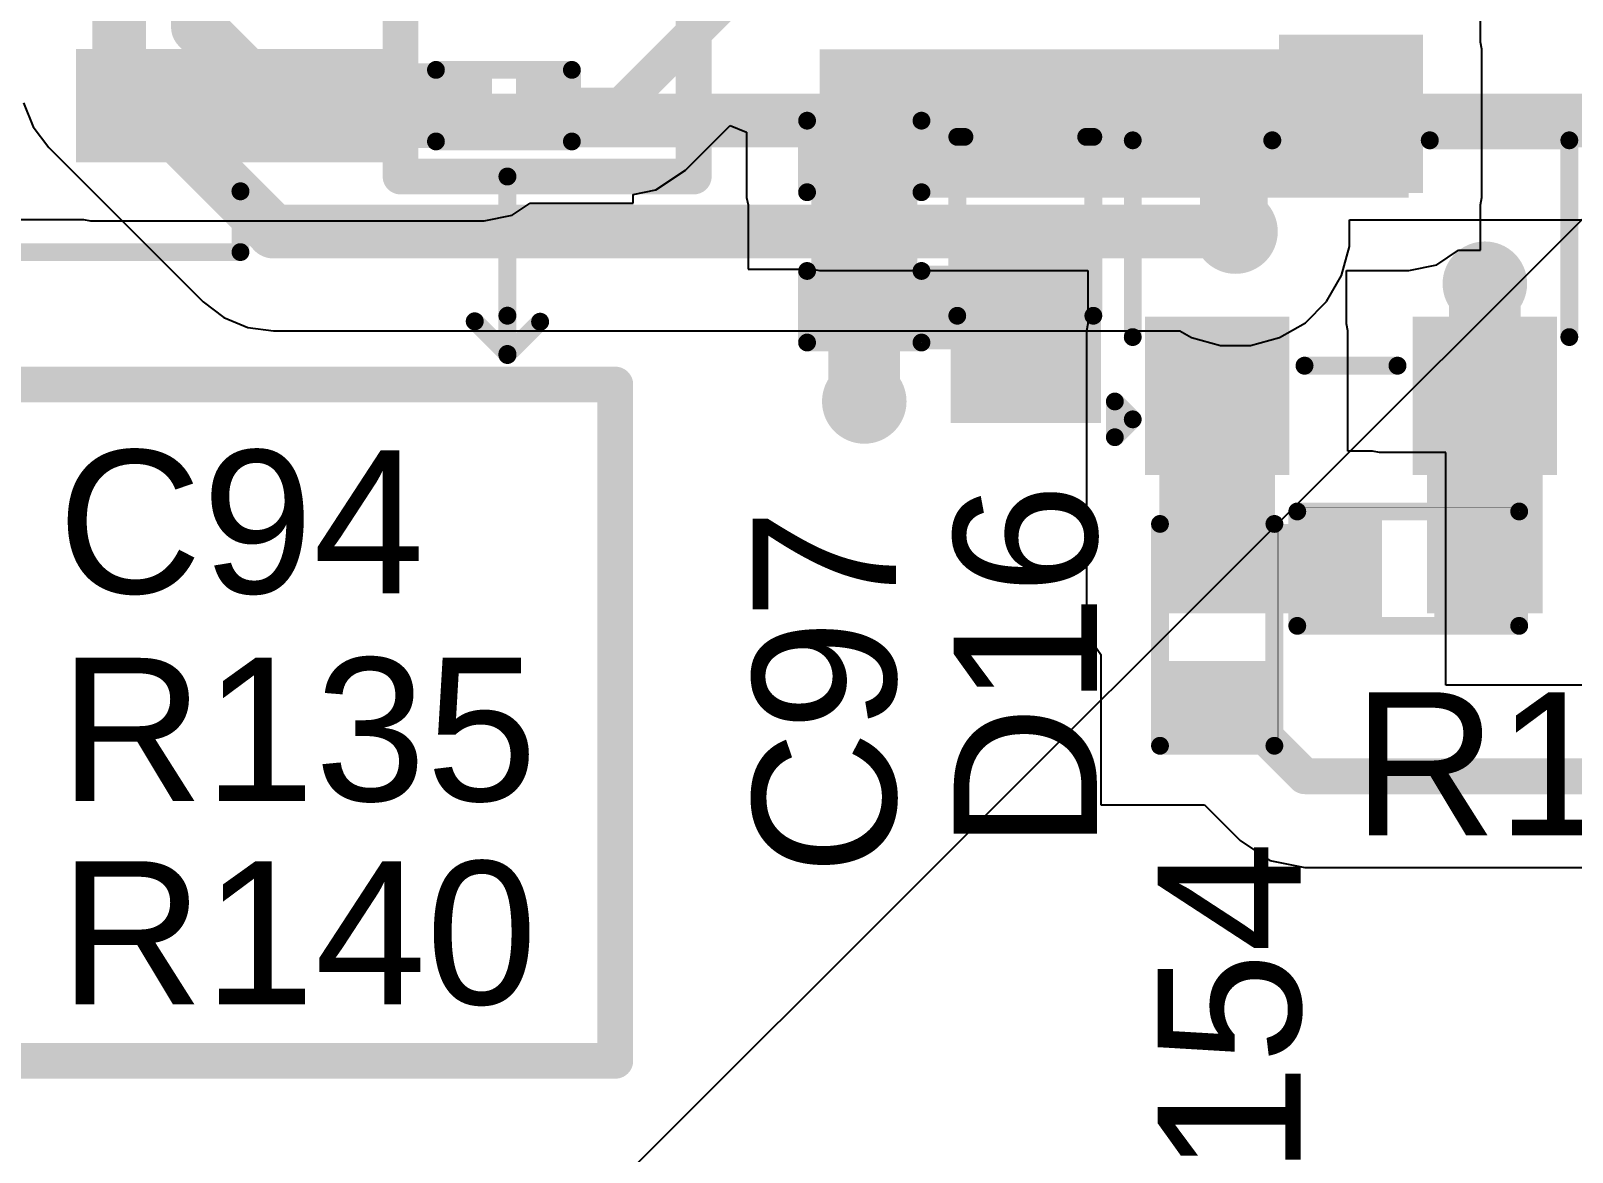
# Model space of a CAD drawing. Header units: millimetres. Extents: x -3 to 5437, y -3 to 5435.
# Drawn here: x 71.95 to 82.89, y 79.31 to 87.27 of the extents above; entities that cross this region are included whole.
import ezdxf

# ---------------------------------------------------------------- set-up
doc = ezdxf.new("R2010")
doc.units = ezdxf.units.MM
for name, color, linetype in [('BottomLayer', 5, 'Continuous'), ('BottomSolder', 6, 'Continuous'), ('TopLayer', 1, 'Continuous'), ('TopOverlay', 2, 'Continuous'), ('TopPaste', 8, 'Continuous'), ('TopSolder', 216, 'Continuous'), ('ViaHoleLayer', 16, 'Continuous')]:
    doc.layers.add(name, color=color, linetype=linetype)
doc.styles.add('Arial', font='', dxfattribs={"height": 0.2})
doc.styles.get('Arial').set_extended_font_data('Arial')

# ---------------------------------------------------------------- blocks, each defined once
blk = doc.blocks.new('A7672E__FASE__63')
at = {"layer": 'TopLayer'}
blk.add_hatch(color=1, dxfattribs=at).paths.add_polyline_path([(11.3, 11), (10.7, 11), (10.7, 13), (11.3, 13)])
at = {"layer": 'TopPaste'}
blk.add_hatch(color=8, dxfattribs=at).paths.add_polyline_path([(11.3, 11), (10.7, 11), (10.7, 13), (11.3, 13)])
at = {"layer": 'TopSolder'}
blk.add_hatch(color=216, dxfattribs=at).paths.add_polyline_path([(11.402, 10.898), (10.598, 10.898), (10.598, 13.102), (11.402, 13.102)])
at = {"layer": 'TopOverlay', "const_width": 0.127}
for points in [[(12.04, 12.065), (11.608, 12.065)], [(12.04, 8.56), (12.04, 12.065)]]:
    blk.add_lwpolyline(points, dxfattribs=at)
at = {"layer": 'TopOverlay', "const_width": 0.0635}
for points in [[(11.576, 12.065, 1), (11.64, 12.065, 1)], [(12.008, 12.065, 1), (12.071, 12.065, 1)], [(12.008, 12.065, 1), (12.071, 12.065, 1)]]:
    blk.add_lwpolyline(points, format="xyb", close=True, dxfattribs=at)
blk = doc.blocks.new('R___0402_69')
at = {"layer": 'TopLayer'}
for points in [[(-0.699, -0.318), (-0.699, 0.318), (-0.241, 0.318), (-0.241, -0.318)], [(0.241, -0.318), (0.241, 0.318), (0.699, 0.318), (0.699, -0.318)]]:
    blk.add_hatch(color=1, dxfattribs=at).paths.add_polyline_path(points)
at = {"layer": 'TopPaste'}
for points in [[(-0.699, -0.318), (-0.699, 0.318), (-0.241, 0.318), (-0.241, -0.318)], [(0.241, -0.318), (0.241, 0.318), (0.699, 0.318), (0.699, -0.318)]]:
    blk.add_hatch(color=8, dxfattribs=at).paths.add_polyline_path(points)
at = {"layer": 'TopSolder'}
for points in [[(-0.754, -0.373), (-0.754, 0.373), (-0.186, 0.373), (-0.186, -0.373)], [(0.186, -0.373), (0.186, 0.373), (0.754, 0.373), (0.754, -0.373)]]:
    blk.add_hatch(color=216, dxfattribs=at).paths.add_polyline_path(points)
at = {"layer": 'TopOverlay'}
for points, const_width in [([(-0.787, 0.406), (-0.787, -0.406)], 0.127), ([(0.787, 0.406), (-0.787, 0.406)], 0.127), ([(0.787, 0.406), (0.787, -0.406)], 0.127), ([(0.787, -0.406), (-0.787, -0.406)], 0.127), ([(0.813, -0.432), (-0.813, -0.432)], 0.00323)]:
    blk.add_lwpolyline(points, dxfattribs=dict(at, const_width=const_width))
for points, const_width in [([(-0.819, 0.406, 1), (-0.756, 0.406, 1)], 0.0635), ([(-0.819, 0.406, 1), (-0.756, 0.406, 1)], 0.0635), ([(0.756, 0.406, 1), (0.819, 0.406, 1)], 0.0635), ([(0.756, 0.406, 1), (0.819, 0.406, 1)], 0.0635), ([(-0.819, -0.406, 1), (-0.756, -0.406, 1)], 0.0635), ([(-0.819, -0.406, 1), (-0.756, -0.406, 1)], 0.0635), ([(-0.814, -0.432, 1), (-0.812, -0.432, 1)], 0.00161), ([(0.756, -0.406, 1), (0.819, -0.406, 1)], 0.0635), ([(0.756, -0.406, 1), (0.819, -0.406, 1)], 0.0635), ([(0.812, -0.432, 1), (0.814, -0.432, 1)], 0.00161)]:
    blk.add_lwpolyline(points, format="xyb", close=True, dxfattribs=dict(at, const_width=const_width))
blk = doc.blocks.new('R___0402_70')
at = {"layer": 'TopLayer'}
for points in [[(-0.699, -0.318), (-0.699, 0.318), (-0.241, 0.318), (-0.241, -0.318)], [(0.241, -0.318), (0.241, 0.318), (0.699, 0.318), (0.699, -0.318)]]:
    blk.add_hatch(color=1, dxfattribs=at).paths.add_polyline_path(points)
at = {"layer": 'TopPaste'}
for points in [[(-0.699, -0.318), (-0.699, 0.318), (-0.241, 0.318), (-0.241, -0.318)], [(0.241, -0.318), (0.241, 0.318), (0.699, 0.318), (0.699, -0.318)]]:
    blk.add_hatch(color=8, dxfattribs=at).paths.add_polyline_path(points)
at = {"layer": 'TopSolder'}
for points in [[(-0.754, -0.373), (-0.754, 0.373), (-0.186, 0.373), (-0.186, -0.373)], [(0.186, -0.373), (0.186, 0.373), (0.754, 0.373), (0.754, -0.373)]]:
    blk.add_hatch(color=216, dxfattribs=at).paths.add_polyline_path(points)
at = {"layer": 'TopOverlay'}
for points, const_width in [([(-0.787, 0.406), (-0.787, -0.406)], 0.127), ([(-0.787, 0.406), (0.787, 0.406)], 0.127), ([(0.787, 0.406), (0.787, -0.406)], 0.127), ([(-0.787, -0.406), (0.787, -0.406)], 0.127), ([(-0.813, -0.432), (0.813, -0.432)], 0.00323)]:
    blk.add_lwpolyline(points, dxfattribs=dict(at, const_width=const_width))
for points, const_width in [([(-0.819, 0.406, 1), (-0.756, 0.406, 1)], 0.0635), ([(-0.819, 0.406, 1), (-0.756, 0.406, 1)], 0.0635), ([(0.756, 0.406, 1), (0.819, 0.406, 1)], 0.0635), ([(0.756, 0.406, 1), (0.819, 0.406, 1)], 0.0635), ([(-0.819, -0.406, 1), (-0.756, -0.406, 1)], 0.0635), ([(-0.819, -0.406, 1), (-0.756, -0.406, 1)], 0.0635), ([(-0.814, -0.432, 1), (-0.812, -0.432, 1)], 0.00161), ([(0.756, -0.406, 1), (0.819, -0.406, 1)], 0.0635), ([(0.756, -0.406, 1), (0.819, -0.406, 1)], 0.0635), ([(0.812, -0.432, 1), (0.814, -0.432, 1)], 0.00161)]:
    blk.add_lwpolyline(points, format="xyb", close=True, dxfattribs=dict(at, const_width=const_width))
blk = doc.blocks.new('SOT_23_75')
at = {"layer": 'TopLayer'}
for points in [[(-0.41, 1.46), (0.41, 1.46), (0.41, 0.54), (-0.41, 0.54)], [(-1.36, -0.54), (-0.54, -0.54), (-0.54, -1.46), (-1.36, -1.46)], [(0.54, -0.54), (1.36, -0.54), (1.36, -1.46), (0.54, -1.46)]]:
    blk.add_hatch(color=1, dxfattribs=at).paths.add_polyline_path(points)
at = {"layer": 'TopPaste'}
for points in [[(-0.41, 1.46), (0.41, 1.46), (0.41, 0.54), (-0.41, 0.54)], [(-1.36, -0.54), (-0.54, -0.54), (-0.54, -1.46), (-1.36, -1.46)], [(0.54, -0.54), (1.36, -0.54), (1.36, -1.46), (0.54, -1.46)]]:
    blk.add_hatch(color=8, dxfattribs=at).paths.add_polyline_path(points)
at = {"layer": 'TopSolder'}
for points in [[(-0.512, 1.562), (0.512, 1.562), (0.512, 0.438), (-0.512, 0.438)], [(-1.462, -0.438), (-0.438, -0.438), (-0.438, -1.562), (-1.462, -1.562)], [(0.438, -0.438), (1.462, -0.438), (1.462, -1.562), (0.438, -1.562)]]:
    blk.add_hatch(color=216, dxfattribs=at).paths.add_polyline_path(points)
at = {"layer": 'TopOverlay', "const_width": 0.127}
for points in [[(-1.549, -0.584), (-1.549, 0.813)], [(-1.549, 0.813), (-0.559, 0.813)], [(0.559, 0.813), (1.549, 0.813)], [(1.549, -0.584), (1.549, 0.813)], [(-0.33, -0.787), (0.33, -0.787)], [(-1.676, -1.041), (-1.549, -1.168)], [(-1.676, -1.295), (-1.676, -1.041)], [(-1.676, -1.295), (-1.549, -1.168)]]:
    blk.add_lwpolyline(points, dxfattribs=at)
at = {"layer": 'TopOverlay', "const_width": 0.0635}
for points in [[(-1.581, 0.813, 1), (-1.518, 0.813, 1)], [(-1.581, 0.813, 1), (-1.518, 0.813, 1)], [(-0.591, 0.813, 1), (-0.527, 0.813, 1)], [(0.527, 0.813, 1), (0.591, 0.813, 1)], [(1.518, 0.813, 1), (1.581, 0.813, 1)], [(1.518, 0.813, 1), (1.581, 0.813, 1)], [(-1.581, -0.584, 1), (-1.518, -0.584, 1)], [(1.518, -0.584, 1), (1.581, -0.584, 1)], [(-0.362, -0.787, 1), (-0.298, -0.787, 1)], [(0.298, -0.787, 1), (0.362, -0.787, 1)], [(-1.708, -1.041, 1), (-1.645, -1.041, 1)], [(-1.708, -1.041, 1), (-1.645, -1.041, 1)], [(-1.581, -1.168, 1), (-1.518, -1.168, 1)], [(-1.581, -1.168, 1), (-1.518, -1.168, 1)], [(-1.708, -1.295, 1), (-1.645, -1.295, 1)], [(-1.708, -1.295, 1), (-1.645, -1.295, 1)]]:
    blk.add_lwpolyline(points, format="xyb", close=True, dxfattribs=at)
blk = doc.blocks.new('R___0201_167')
at = {"layer": 'TopLayer'}
for points in [[(-0.41, 0.185), (-0.14, 0.185), (-0.14, -0.185), (-0.41, -0.185)], [(0.14, 0.185), (0.41, 0.185), (0.41, -0.185), (0.14, -0.185)]]:
    blk.add_hatch(color=1, dxfattribs=at).paths.add_polyline_path(points)
at = {"layer": 'TopPaste'}
for points in [[(-0.41, 0.185), (-0.14, 0.185), (-0.14, -0.185), (-0.41, -0.185)], [(0.14, 0.185), (0.41, 0.185), (0.41, -0.185), (0.14, -0.185)]]:
    blk.add_hatch(color=8, dxfattribs=at).paths.add_polyline_path(points)
at = {"layer": 'TopSolder'}
for points in [[(-0.465, 0.24), (-0.085, 0.24), (-0.085, -0.24), (-0.465, -0.24)], [(0.085, 0.24), (0.465, 0.24), (0.465, -0.24), (0.085, -0.24)]]:
    blk.add_hatch(color=216, dxfattribs=at).paths.add_polyline_path(points)
at = {"layer": 'TopOverlay', "const_width": 0.127}
for points in [[(-0.483, 0.254), (0.483, 0.254)], [(-0.483, -0.254), (-0.483, 0.254)], [(0.483, -0.254), (0.483, 0.254)], [(-0.483, -0.254), (0.483, -0.254)]]:
    blk.add_lwpolyline(points, dxfattribs=at)
at = {"layer": 'TopOverlay', "const_width": 0.0635}
for points in [[(-0.514, 0.254, 1), (-0.451, 0.254, 1)], [(-0.514, 0.254, 1), (-0.451, 0.254, 1)], [(0.451, 0.254, 1), (0.514, 0.254, 1)], [(0.451, 0.254, 1), (0.514, 0.254, 1)], [(-0.514, -0.254, 1), (-0.451, -0.254, 1)], [(-0.514, -0.254, 1), (-0.451, -0.254, 1)], [(0.451, -0.254, 1), (0.514, -0.254, 1)], [(0.451, -0.254, 1), (0.514, -0.254, 1)]]:
    blk.add_lwpolyline(points, format="xyb", close=True, dxfattribs=at)
blk = doc.blocks.new('SOD_523_200')
at = {"layer": 'TopLayer'}
for points in [[(-0.9, 0.35), (-0.3, 0.35), (-0.3, -0.35), (-0.9, -0.35)], [(0.3, 0.35), (0.9, 0.35), (0.9, -0.35), (0.3, -0.35)]]:
    blk.add_hatch(color=1, dxfattribs=at).paths.add_polyline_path(points)
at = {"layer": 'TopOverlay'}
for points in [[(0.66, 0.359), (1.422, 0.359), (1.422, 0.537), (0.66, 0.537)], [(0.939, -0.378), (1.422, -0.378), (1.422, 0.384), (0.939, 0.384)], [(0.66, -0.53), (1.422, -0.53), (1.422, -0.352), (0.66, -0.352)]]:
    blk.add_hatch(color=2, dxfattribs=at).paths.add_polyline_path(points)
at = {"layer": 'TopPaste'}
for points in [[(-0.9, 0.35), (-0.3, 0.35), (-0.3, -0.35), (-0.9, -0.35)], [(0.3, 0.35), (0.9, 0.35), (0.9, -0.35), (0.3, -0.35)]]:
    blk.add_hatch(color=8, dxfattribs=at).paths.add_polyline_path(points)
at = {"layer": 'TopSolder'}
for points in [[(-1.002, 0.452), (-0.198, 0.452), (-0.198, -0.452), (-1.002, -0.452)], [(0.198, 0.452), (1.002, 0.452), (1.002, -0.452), (0.198, -0.452)]]:
    blk.add_hatch(color=216, dxfattribs=at).paths.add_polyline_path(points)
at = {"layer": 'TopOverlay', "const_width": 0.127}
for points in [[(0.66, 0.483), (-0.61, 0.483)], [(-0.61, 0.432), (-0.61, 0.482)], [(-0.61, -0.482), (-0.61, -0.432)], [(0.66, -0.483), (-0.61, -0.483)]]:
    blk.add_lwpolyline(points, dxfattribs=at)
at = {"layer": 'TopOverlay', "const_width": 0.0635}
for points in [[(-0.641, 0.483, 1), (-0.578, 0.483, 1)], [(-0.641, 0.482, 1), (-0.578, 0.482, 1)], [(-0.641, 0.432, 1), (-0.578, 0.432, 1)], [(0.629, 0.483, 1), (0.692, 0.483, 1)], [(-0.641, -0.432, 1), (-0.578, -0.432, 1)], [(-0.641, -0.482, 1), (-0.578, -0.482, 1)], [(-0.641, -0.483, 1), (-0.578, -0.483, 1)], [(0.629, -0.483, 1), (0.692, -0.483, 1)]]:
    blk.add_lwpolyline(points, format="xyb", close=True, dxfattribs=at)
blk = doc.blocks.new('C___0402_209')
at = {"layer": 'TopLayer'}
for points in [[(-0.699, -0.318), (-0.699, 0.318), (-0.241, 0.318), (-0.241, -0.318)], [(0.241, -0.318), (0.241, 0.318), (0.699, 0.318), (0.699, -0.318)]]:
    blk.add_hatch(color=1, dxfattribs=at).paths.add_polyline_path(points)
at = {"layer": 'TopPaste'}
for points in [[(-0.699, -0.318), (-0.699, 0.318), (-0.241, 0.318), (-0.241, -0.318)], [(0.241, -0.318), (0.241, 0.318), (0.699, 0.318), (0.699, -0.318)]]:
    blk.add_hatch(color=8, dxfattribs=at).paths.add_polyline_path(points)
at = {"layer": 'TopSolder'}
for points in [[(-0.758, -0.377), (-0.758, 0.377), (-0.181, 0.377), (-0.181, -0.377)], [(0.181, -0.377), (0.181, 0.377), (0.758, 0.377), (0.758, -0.377)]]:
    blk.add_hatch(color=216, dxfattribs=at).paths.add_polyline_path(points)
at = {"layer": 'TopOverlay', "const_width": 0.127}
for points in [[(-0.787, 0.406), (-0.279, 0.406)], [(-0.787, 0.406), (-0.787, -0.406)], [(0.279, 0.406), (0.787, 0.406)], [(0.787, 0.406), (0.787, -0.406)], [(-0.787, -0.406), (-0.279, -0.406)], [(0.279, -0.406), (0.787, -0.406)]]:
    blk.add_lwpolyline(points, dxfattribs=at)
at = {"layer": 'TopOverlay', "const_width": 0.0635}
for points in [[(-0.819, 0.406, 1), (-0.756, 0.406, 1)], [(-0.819, 0.406, 1), (-0.756, 0.406, 1)], [(-0.311, 0.406, 1), (-0.248, 0.406, 1)], [(0.248, 0.406, 1), (0.311, 0.406, 1)], [(0.756, 0.406, 1), (0.819, 0.406, 1)], [(0.756, 0.406, 1), (0.819, 0.406, 1)], [(-0.819, -0.406, 1), (-0.756, -0.406, 1)], [(-0.819, -0.406, 1), (-0.756, -0.406, 1)], [(-0.311, -0.406, 1), (-0.248, -0.406, 1)], [(0.248, -0.406, 1), (0.311, -0.406, 1)], [(0.756, -0.406, 1), (0.819, -0.406, 1)], [(0.756, -0.406, 1), (0.819, -0.406, 1)]]:
    blk.add_lwpolyline(points, format="xyb", close=True, dxfattribs=at)

msp = doc.modelspace()

# ---------------------------------------------------------------- hatches: boundary and pattern name
at = {"layer": 'BottomLayer'}
h = msp.add_hatch(color=5, dxfattribs=at)
edge = h.paths.add_edge_path()
edge.add_arc((80.501, 85.846), 0.3, 0, 360)
h = msp.add_hatch(color=5, dxfattribs=at)
edge = h.paths.add_edge_path()
edge.add_arc((82.271, 85.476), 0.3, 0, 360)
h = msp.add_hatch(color=5, dxfattribs=at)
edge = h.paths.add_edge_path()
edge.add_arc((77.866, 84.64), 0.3, 0, 360)
at = {"layer": 'TopLayer'}
for points in [[(77.549, 86.087), (81.731, 86.087), (81.731, 87.141), (77.549, 87.141)], [(72.373, 86.44), (75.168, 86.44), (75.168, 87.04), (72.373, 87.04)], [(80.249, 85.846), (80.73, 85.846), (80.73, 86.925), (80.249, 86.925)], [(77.549, 85.009), (79.359, 85.009), (79.359, 85.605), (77.549, 85.605)], [(79.961, 83.224), (80.781, 83.224), (80.781, 85.141), (79.961, 85.141)], [(81.861, 83.135), (82.681, 83.135), (82.681, 85.141), (81.861, 85.141)], [(79.961, 83.135), (81.474, 83.135), (81.474, 83.77), (79.961, 83.77)]]:
    msp.add_hatch(color=1, dxfattribs=at).paths.add_polyline_path(points)
h = msp.add_hatch(color=1, dxfattribs=at)
edge = h.paths.add_edge_path()
edge.add_arc((80.501, 85.846), 0.3, 0, 360)
h = msp.add_hatch(color=1, dxfattribs=at)
edge = h.paths.add_edge_path()
edge.add_arc((82.271, 85.476), 0.3, 0, 360)
h = msp.add_hatch(color=1, dxfattribs=at)
edge = h.paths.add_edge_path()
edge.add_arc((77.866, 84.64), 0.3, 0, 360)
at = {"layer": 'ViaHoleLayer'}
h = msp.add_hatch(color=16, dxfattribs=at)
edge = h.paths.add_edge_path()
edge.add_arc((80.501, 85.846), 0.15, 0, 360)
h = msp.add_hatch(color=16, dxfattribs=at)
edge = h.paths.add_edge_path()
edge.add_arc((82.271, 85.476), 0.15, 0, 360)
h = msp.add_hatch(color=16, dxfattribs=at)
edge = h.paths.add_edge_path()
edge.add_arc((77.866, 84.64), 0.15, 0, 360)

# ---------------------------------------------------------------- linework, layer by layer
at = {"layer": 'BottomLayer'}
for p, q in [((71.897, 86.759), (71.967, 86.589)), ((71.967, 86.589), (72.079, 86.443)), ((72.079, 86.443), (73.174, 85.348)), ((81.309, 85.74), (81.309, 85.929)), ((81.309, 85.929), (88.949, 85.929)), ((81.254, 85.534), (81.309, 85.74)), ((81.147, 85.35), (81.254, 85.534)), ((73.174, 85.348), (73.32, 85.236)), ((80.997, 85.199), (81.147, 85.35)), ((73.32, 85.236), (73.49, 85.165)), ((73.49, 85.165), (73.673, 85.141)), ((73.673, 85.141), (80.105, 85.141)), ((80.105, 85.141), (80.189, 85.093)), ((80.813, 85.093), (80.997, 85.199)), ((80.189, 85.093), (80.394, 85.038)), ((80.394, 85.038), (80.607, 85.038)), ((80.607, 85.038), (80.813, 85.093))]:
    msp.add_line(p, q, dxfattribs=at)
at = {"layer": 'BottomLayer', "const_width": 0.381}
for points in [[(73.136, 87.298), (73.136, 110.361)], [(72.577, 86.941), (72.577, 104.343)], [(73.136, 87.298), (73.801, 86.634)], [(72.577, 86.941), (73.673, 85.846)], [(73.801, 86.634), (89.345, 86.634)], [(73.673, 85.846), (80.501, 85.846)]]:
    msp.add_lwpolyline(points, dxfattribs=at)
at = {"layer": 'BottomLayer', "const_width": 0.191}
for points in [[(73.041, 87.298, 1), (73.231, 87.298, 1)], [(73.041, 87.298, 1), (73.231, 87.298, 1)], [(72.482, 86.941, 1), (72.673, 86.941, 1)], [(72.482, 86.941, 1), (72.673, 86.941, 1)], [(73.705, 86.634, 1), (73.896, 86.634, 1)], [(73.705, 86.634, 1), (73.896, 86.634, 1)], [(73.577, 85.846, 1), (73.768, 85.846, 1)], [(73.577, 85.846, 1), (73.768, 85.846, 1)], [(80.406, 85.846, 1), (80.596, 85.846, 1)]]:
    msp.add_lwpolyline(points, format="xyb", close=True, dxfattribs=at)
at = {"layer": 'BottomSolder'}
msp.add_line((0.338, 3.382), (5436.901, 5435.166), dxfattribs=at)
at = {"layer": 'TopLayer'}
for p, q in [((82.239, 87.191), (82.239, 87.649)), ((82.249, 87.141), (82.239, 87.191)), ((82.249, 86.087), (82.249, 87.141)), ((76.596, 86.282), (76.913, 86.6)), ((76.913, 86.6), (77.031, 86.551)), ((77.031, 86.551), (77.031, 86.087)), ((76.386, 86.142), (76.596, 86.282)), ((76.226, 86.11), (76.386, 86.142)), ((76.226, 86.047), (76.226, 86.11)), ((75.366, 85.962), (75.494, 86.047)), ((75.494, 86.047), (76.226, 86.047)), ((77.031, 86.087), (77.041, 86.037)), ((77.041, 86.037), (77.041, 85.579)), ((82.239, 86.037), (82.249, 86.087)), ((82.239, 85.713), (82.239, 86.037)), ((71.865, 85.932), (72.323, 85.932)), ((72.323, 85.932), (72.373, 85.922)), ((72.373, 85.922), (75.168, 85.922)), ((75.168, 85.922), (75.366, 85.962)), ((81.929, 85.609), (82.085, 85.713)), ((82.085, 85.713), (82.239, 85.713)), ((77.041, 85.579), (77.499, 85.579)), ((77.499, 85.579), (77.549, 85.569)), ((77.549, 85.569), (79.453, 85.569)), ((79.453, 85.569), (79.453, 85.191)), ((81.289, 85.191), (81.289, 85.569)), ((81.289, 85.569), (81.731, 85.569)), ((81.731, 85.569), (81.929, 85.609)), ((79.453, 85.191), (79.443, 85.141)), ((79.443, 85.141), (79.443, 83.77)), ((81.299, 85.141), (81.289, 85.191)), ((81.299, 84.288), (81.299, 85.141)), ((81.474, 84.288), (81.299, 84.288)), ((81.524, 84.278), (81.474, 84.288)), ((81.994, 84.278), (81.524, 84.278)), ((81.994, 82.627), (81.994, 84.278)), ((79.443, 83.77), (79.443, 83.135)), ((79.443, 83.135), (79.482, 82.937)), ((79.482, 82.937), (79.545, 82.843)), ((79.545, 82.843), (79.545, 81.776)), ((82.121, 82.627), (81.994, 82.627)), ((86.694, 82.627), (82.121, 82.627)), ((79.545, 81.776), (80.28, 81.776)), ((80.28, 81.776), (80.535, 81.522)), ((80.535, 81.522), (80.745, 81.381)), ((80.745, 81.381), (80.993, 81.332)), ((80.993, 81.332), (92.683, 81.332))]:
    msp.add_line(p, q, dxfattribs=at)
for points, const_width in [([(76.138, 86.74), (77.138, 87.74)], 0.254), ([(75.583, 86.74), (76.138, 86.74)], 0.254), ([(82.271, 85.022), (82.271, 85.476)], 0.508), ([(77.866, 84.64), (77.866, 85.261)], 0.508), ([(80.371, 82.513), (80.459, 82.513)], 0.254), ([(80.459, 82.513), (80.993, 81.979)], 0.254), ([(80.993, 81.979), (92.683, 81.979)], 0.254)]:
    msp.add_lwpolyline(points, dxfattribs=dict(at, const_width=const_width))
for points, const_width in [([(75.519, 86.74, 1), (75.646, 86.74, 1)], 0.127), ([(76.075, 86.74, 1), (76.202, 86.74, 1)], 0.127), ([(76.075, 86.74, 1), (76.202, 86.74, 1)], 0.127), ([(82.144, 85.476, 1), (82.398, 85.476, 1)], 0.254), ([(77.739, 85.261, 1), (77.993, 85.261, 1)], 0.254), ([(82.144, 85.022, 1), (82.398, 85.022, 1)], 0.254), ([(77.739, 84.64, 1), (77.993, 84.64, 1)], 0.254), ([(80.307, 82.513, 1), (80.434, 82.513, 1)], 0.127), ([(80.396, 82.513, 1), (80.523, 82.513, 1)], 0.127), ([(80.396, 82.513, 1), (80.523, 82.513, 1)], 0.127), ([(80.929, 81.979, 1), (81.056, 81.979, 1)], 0.127), ([(80.929, 81.979, 1), (81.056, 81.979, 1)], 0.127)]:
    msp.add_lwpolyline(points, format="xyb", close=True, dxfattribs=dict(at, const_width=const_width))
at = {"layer": 'TopOverlay'}
for points, const_width in [([(74.574, 86.237), (74.574, 90.373)], 0.254), ([(76.655, 86.237), (76.655, 90.373)], 0.254), ([(74.574, 86.237), (76.655, 86.237)], 0.254), ([(75.333, 85.249), (75.333, 86.237)], 0.127), ([(75.101, 85.209), (75.333, 84.977)], 0.127), ([(75.333, 84.97), (75.333, 85.249)], 0.127), ([(75.333, 84.974), (75.565, 85.206)], 0.127), ([(75.333, 84.97), (75.333, 84.977)], 0.127), ([(71.806, 84.76), (76.098, 84.76)], 0.254), ([(76.098, 79.959), (76.098, 84.76)], 0.254), ([(71.806, 79.959), (76.098, 79.959)], 0.254)]:
    msp.add_lwpolyline(points, dxfattribs=dict(at, const_width=const_width))
for points, const_width in [([(74.511, 86.237, 1), (74.638, 86.237, 1)], 0.127), ([(74.511, 86.237, 1), (74.638, 86.237, 1)], 0.127), ([(76.592, 86.237, 1), (76.719, 86.237, 1)], 0.127), ([(76.592, 86.237, 1), (76.719, 86.237, 1)], 0.127), ([(75.301, 86.237, 1), (75.365, 86.237, 1)], 0.0635), ([(75.069, 85.209, 1), (75.133, 85.209, 1)], 0.0635), ([(75.301, 85.249, 1), (75.365, 85.249, 1)], 0.0635), ([(75.301, 85.249, 1), (75.365, 85.249, 1)], 0.0635), ([(75.533, 85.206, 1), (75.597, 85.206, 1)], 0.0635), ([(75.301, 84.977, 1), (75.365, 84.977, 1)], 0.0635), ([(75.301, 84.977, 1), (75.365, 84.977, 1)], 0.0635), ([(75.301, 84.974, 1), (75.365, 84.974, 1)], 0.0635), ([(75.301, 84.97, 1), (75.365, 84.97, 1)], 0.0635), ([(75.301, 84.97, 1), (75.365, 84.97, 1)], 0.0635), ([(76.035, 84.76, 1), (76.162, 84.76, 1)], 0.127), ([(76.035, 84.76, 1), (76.162, 84.76, 1)], 0.127), ([(76.035, 79.959, 1), (76.162, 79.959, 1)], 0.127), ([(76.035, 79.959, 1), (76.162, 79.959, 1)], 0.127)]:
    msp.add_lwpolyline(points, format="xyb", close=True, dxfattribs=dict(at, const_width=const_width))
at = {"layer": 'TopSolder'}
msp.add_line((0.338, 3.382), (5436.901, 5435.166), dxfattribs=at)

# ---------------------------------------------------------------- block references
for name, p, rotation in [('A7672E__FASE__63', (61.373, 97.74), 270), ('SOD_523_200', (79.009, 85.909), 270), ('C___0402_209', (77.866, 85.846), 90), ('R___0402_69', (81.727, 83.453), 180), ('R___0402_70', (80.371, 82.983), 90)]:
    msp.add_blockref(name, p, dxfattribs=dict(rotation=rotation))
for name, p in [('SOT_23_75', (81.321, 85.681)), ('R___0201_167', (75.308, 86.74))]:
    msp.add_blockref(name, p)

# ---------------------------------------------------------------- texts
at = {"layer": 'TopOverlay', "style": 'Arial'}
for s, p in [('C94', (72.14, 83.278)), ('R135', (72.152, 81.804)), ('R155', (81.331, 81.56)), ('R140', (72.152, 80.36))]:
    msp.add_text(s, height=1.016, dxfattribs=at).set_placement(p)
for s, p in [('D16', (79.517, 81.455)), ('C97', (78.09, 81.277)), ('R154', (80.964, 78.124))]:
    msp.add_text(s, height=1.016, rotation=90, dxfattribs=at).set_placement(p)

doc.saveas('drawing.dxf')
